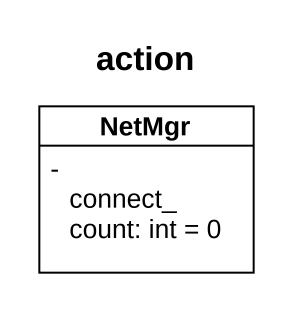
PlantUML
@startuml
title action
hide circle
hide empty members
skinparam classAttributeIconSize 0
class NetMgr {
  - connect_count: int = 0
}
@enduml
